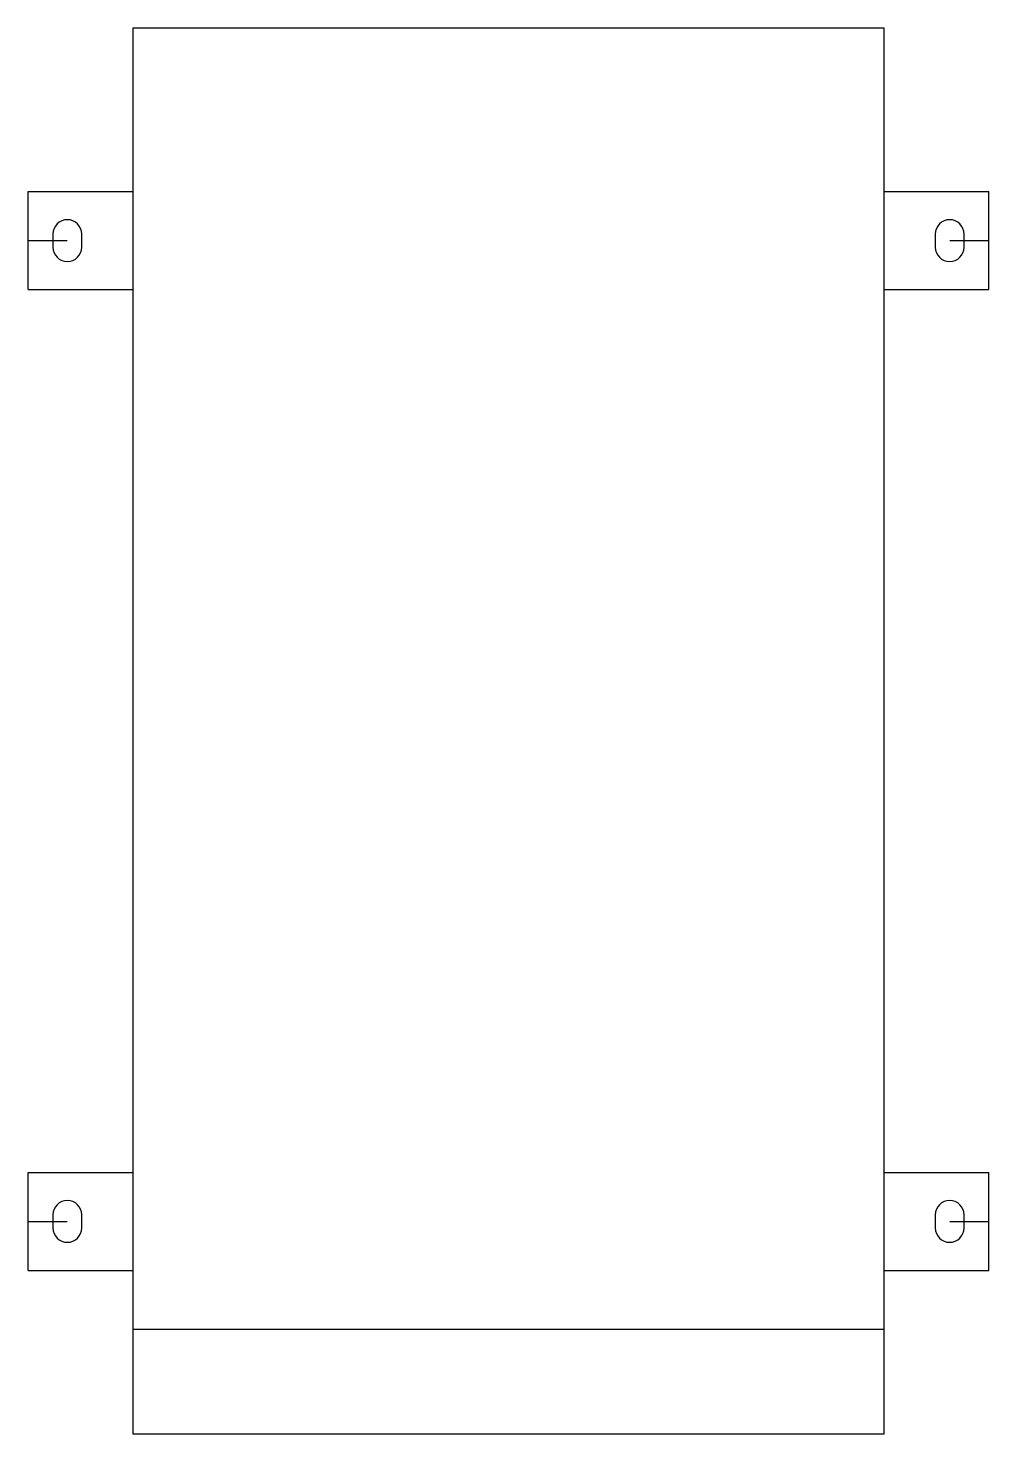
# Model space of a CAD drawing. Header units: millimetres. Extents: x -16 to 131, y 0 to 215.
import ezdxf

# ---------------------------------------------------------------- set-up
doc = ezdxf.new("R2010")
doc.units = ezdxf.units.MM
doc.linetypes.add('ACAD_ISO02W100', pattern=[15, 12, -3])
doc.layers.get('0').update_dxf_attribs({"color": 18, "lineweight": 25, "true_color": 0x000000})

msp = doc.modelspace()

# ---------------------------------------------------------------- linework, layer by layer
for p, q in [((115, 215), (0, 215)), ((0, 215), (0, 0)), ((115, 0), (115, 215)), ((-16, 190), (0, 190)), ((-16, 175), (-16, 190)), ((115, 190), (131, 190)), ((131, 175), (131, 190)), ((-10, 185.7), (-10, 185.7)), ((125, 185.7), (125, 185.7)), ((-12.2, 183.5), (-12.2, 181.5)), ((-7.8, 181.5), (-7.8, 183.5)), ((122.8, 183.5), (122.8, 181.5)), ((127.2, 181.5), (127.2, 183.5)), ((-10, 179.3), (-10, 179.3)), ((125, 179.3), (125, 179.3)), ((-16, 175), (0, 175)), ((115, 175), (131, 175)), ((-16, 25), (-16, 40)), ((-16, 40), (0, 40)), ((115, 40), (131, 40)), ((131, 25), (131, 40)), ((-10, 35.7), (-10, 35.7)), ((125, 35.7), (125, 35.7)), ((-12.2, 33.5), (-12.2, 31.5)), ((-7.8, 31.5), (-7.8, 33.5)), ((122.8, 33.5), (122.8, 31.5)), ((127.2, 31.5), (127.2, 33.5)), ((-10, 29.3), (-10, 29.3)), ((125, 29.3), (125, 29.3)), ((-16, 25), (0, 25)), ((115, 25), (131, 25)), ((0, 16), (115, 16)), ((0, 0), (115, 0))]:
    msp.add_line(p, q)
at = {"linetype": 'ACAD_ISO02W100'}
for p, q in [((-16, 182.5), (-10, 182.5)), ((125, 182.5), (131, 182.5)), ((-16, 32.5), (-10, 32.5)), ((125, 32.5), (131, 32.5))]:
    msp.add_line(p, q, dxfattribs=at)
for centre, start, end in [((-10, 183.5), 90, 180), ((-10, 183.5), 0, 90), ((125, 183.5), 90, 180), ((125, 183.5), 0, 90), ((-10, 181.5), 180, 270), ((-10, 181.5), 270, 0), ((125, 181.5), 180, 270), ((125, 181.5), 270, 0), ((-10, 33.5), 90, 180), ((-10, 33.5), 0, 90), ((125, 33.5), 90, 180), ((125, 33.5), 0, 90), ((-10, 31.5), 180, 270), ((-10, 31.5), 270, 0), ((125, 31.5), 180, 270), ((125, 31.5), 270, 0)]:
    msp.add_arc(centre, 2.2, start, end)

doc.saveas('drawing.dxf')
